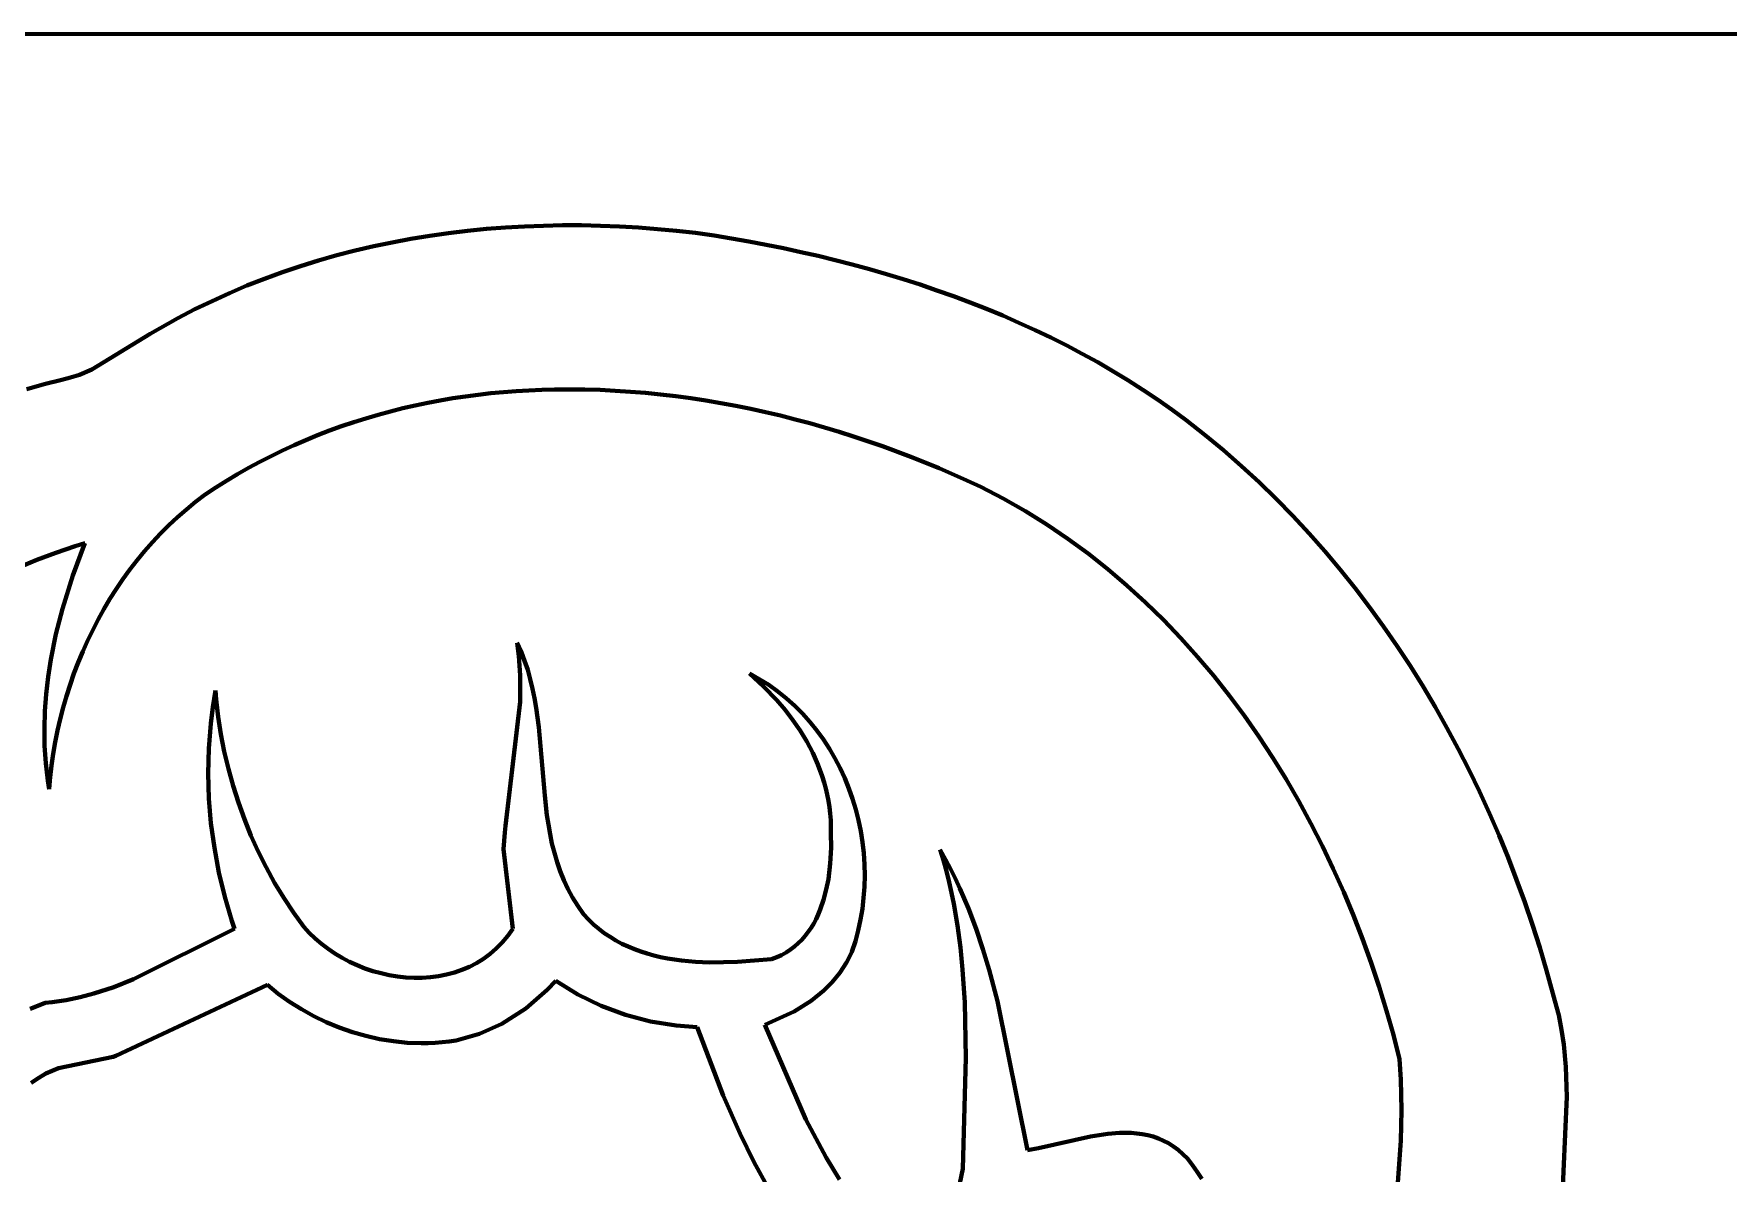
# Model space of a CAD drawing. Header units: millimetres. Extents: x 0 to 17.8, y 0 to 10.
# Drawn here: x 2.406 to 4.789, y 8.397 to 10 of the extents above; entities that cross this region are included whole.
import ezdxf

# ---------------------------------------------------------------- set-up
doc = ezdxf.new("R2010")
doc.units = ezdxf.units.MM
doc.layers.add('color#010101ff', color=7, linetype='CONTINUOUS', lineweight=100)
doc.layers.add('color#ffffffff', color=7, linetype='CONTINUOUS', lineweight=100)

msp = doc.modelspace()

# ---------------------------------------------------------------- linework, layer by layer
at = {"layer": 'color#010101ff'}
for p, q in [((2.9896, 9.7196), (3.0161, 9.7228)), ((3.0161, 9.7228), (3.0428, 9.7255)), ((3.0428, 9.7255), (3.0695, 9.7276)), ((3.0695, 9.7276), (3.0962, 9.7291)), ((3.0962, 9.7291), (3.123, 9.7301)), ((3.123, 9.7301), (3.1498, 9.7306)), ((3.1498, 9.7306), (3.1766, 9.7306)), ((3.1766, 9.7306), (3.2033, 9.73)), ((3.2033, 9.73), (3.2301, 9.729)), ((3.2301, 9.729), (3.2568, 9.7274)), ((3.2568, 9.7274), (3.2835, 9.7254)), ((3.2835, 9.7254), (3.3101, 9.7229)), ((3.3101, 9.7229), (3.3367, 9.7199)), ((2.8583, 9.695), (2.8843, 9.7011)), ((2.8843, 9.7011), (2.9104, 9.7066)), ((2.9104, 9.7066), (2.9367, 9.7115)), ((2.9367, 9.7115), (2.9631, 9.7159)), ((2.9631, 9.7159), (2.9896, 9.7196)), ((3.3367, 9.7199), (3.3631, 9.7164)), ((3.3631, 9.7164), (3.4119, 9.7079)), ((3.4119, 9.7079), (3.4606, 9.6983)), ((3.4606, 9.6983), (3.4848, 9.693)), ((2.7812, 9.6732), (2.8067, 9.6811)), ((2.8067, 9.6811), (2.8324, 9.6884)), ((2.8324, 9.6884), (2.8583, 9.695)), ((3.4848, 9.693), (3.5091, 9.6875)), ((3.5091, 9.6875), (3.5332, 9.6816)), ((3.5332, 9.6816), (3.5573, 9.6753)), ((3.5573, 9.6753), (3.5813, 9.6688)), ((2.706, 9.6457), (2.7308, 9.6555)), ((2.7308, 9.6555), (2.7559, 9.6646)), ((2.7559, 9.6646), (2.7812, 9.6732)), ((3.5813, 9.6688), (3.6052, 9.6619)), ((3.6052, 9.6619), (3.629, 9.6547)), ((3.629, 9.6547), (3.6527, 9.6471)), ((2.6569, 9.6241), (2.6813, 9.6352)), ((2.6813, 9.6352), (2.706, 9.6457)), ((3.6527, 9.6471), (3.6762, 9.6391)), ((3.6762, 9.6391), (3.6996, 9.6308)), ((3.6996, 9.6308), (3.7229, 9.6221)), ((2.6089, 9.6), (2.6328, 9.6124)), ((2.6328, 9.6124), (2.6569, 9.6241)), ((3.7229, 9.6221), (3.746, 9.613)), ((3.746, 9.613), (3.7689, 9.6035)), ((3.7689, 9.6035), (3.7917, 9.5936)), ((2.57, 9.5778), (2.6089, 9.6)), ((3.7917, 9.5936), (3.8143, 9.5833)), ((3.8143, 9.5833), (3.8366, 9.5726)), ((2.488, 9.5277), (2.57, 9.5778)), ((3.8366, 9.5726), (3.8588, 9.5615)), ((3.8588, 9.5615), (3.8807, 9.5499)), ((3.8807, 9.5499), (3.9024, 9.538)), ((3.9024, 9.538), (3.9238, 9.5255)), ((2.3966, 9.4999), (2.421, 9.5069)), ((2.421, 9.5069), (2.4455, 9.5133)), ((2.4455, 9.5133), (2.4581, 9.5164)), ((2.4581, 9.5164), (2.4703, 9.5203)), ((2.4703, 9.5203), (2.488, 9.5277)), ((3.9238, 9.5255), (3.945, 9.5126)), ((3.945, 9.5126), (3.966, 9.4993)), ((2.9778, 9.4842), (2.9602, 9.4808)), ((2.9955, 9.4872), (2.9778, 9.4842)), ((3.0133, 9.4899), (2.9955, 9.4872)), ((3.0311, 9.4923), (3.0133, 9.4899)), ((3.0489, 9.4943), (3.0311, 9.4923)), ((3.0668, 9.496), (3.0489, 9.4943)), ((3.0847, 9.4974), (3.0668, 9.496)), ((3.1026, 9.4984), (3.0847, 9.4974)), ((3.1205, 9.4991), (3.1026, 9.4984)), ((3.1384, 9.4995), (3.1205, 9.4991)), ((3.1598, 9.4997), (3.1384, 9.4995)), ((3.1812, 9.4995), (3.1598, 9.4997)), ((3.2026, 9.4989), (3.1812, 9.4995)), ((3.2239, 9.4979), (3.2026, 9.4989)), ((3.2453, 9.4965), (3.2239, 9.4979)), ((3.2666, 9.4948), (3.2453, 9.4965)), ((3.2878, 9.4926), (3.2666, 9.4948)), ((3.3091, 9.4901), (3.2878, 9.4926)), ((3.3302, 9.4873), (3.3091, 9.4901)), ((3.3514, 9.4841), (3.3302, 9.4873)), ((3.3725, 9.4805), (3.3514, 9.4841)), ((3.966, 9.4993), (3.9866, 9.4854)), ((3.9866, 9.4854), (4.007, 9.4711)), ((2.8904, 9.464), (2.8732, 9.4589)), ((2.9077, 9.4687), (2.8904, 9.464)), ((2.9251, 9.4731), (2.9077, 9.4687)), ((2.9426, 9.4771), (2.9251, 9.4731)), ((2.9602, 9.4808), (2.9426, 9.4771)), ((3.3935, 9.4766), (3.3725, 9.4805)), ((3.4144, 9.4723), (3.3935, 9.4766)), ((3.4353, 9.4678), (3.4144, 9.4723)), ((3.4562, 9.4629), (3.4353, 9.4678)), ((3.4769, 9.4576), (3.4562, 9.4629)), ((4.007, 9.4711), (4.027, 9.4563)), ((2.8054, 9.4353), (2.7888, 9.4285)), ((2.8222, 9.4417), (2.8054, 9.4353)), ((2.8391, 9.4478), (2.8222, 9.4417)), ((2.8561, 9.4535), (2.8391, 9.4478)), ((2.8732, 9.4589), (2.8561, 9.4535)), ((3.4976, 9.4521), (3.4769, 9.4576)), ((3.5182, 9.4462), (3.4976, 9.4521)), ((3.5387, 9.44), (3.5182, 9.4462)), ((3.5591, 9.4336), (3.5387, 9.44)), ((4.027, 9.4563), (4.0536, 9.4355)), ((4.0536, 9.4355), (4.0795, 9.414)), ((2.7561, 9.4139), (2.74, 9.406)), ((2.7724, 9.4213), (2.7561, 9.4139)), ((2.7888, 9.4285), (2.7724, 9.4213)), ((3.5996, 9.4197), (3.5591, 9.4336)), ((3.6397, 9.4047), (3.5996, 9.4197)), ((4.0795, 9.414), (4.1048, 9.3919)), ((2.7082, 9.3893), (2.6927, 9.3805)), ((2.724, 9.3979), (2.7082, 9.3893)), ((2.74, 9.406), (2.724, 9.3979)), ((3.6793, 9.3887), (3.6397, 9.4047)), ((3.7185, 9.3715), (3.6793, 9.3887)), ((4.1048, 9.3919), (4.1294, 9.3691)), ((2.6773, 9.3712), (2.6621, 9.3616)), ((2.6927, 9.3805), (2.6773, 9.3712)), ((3.7379, 9.3626), (3.7185, 9.3715)), ((4.1294, 9.3691), (4.1535, 9.3457)), ((2.6338, 9.3415), (2.6209, 9.3309)), ((2.6471, 9.3517), (2.6338, 9.3415)), ((2.6621, 9.3616), (2.6471, 9.3517)), ((3.7697, 9.346), (3.7379, 9.3626)), ((3.8007, 9.3283), (3.7697, 9.346)), ((4.1535, 9.3457), (4.1769, 9.3216)), ((2.6083, 9.3199), (2.5962, 9.3085)), ((2.6209, 9.3309), (2.6083, 9.3199)), ((3.8308, 9.3095), (3.8007, 9.3283)), ((4.1769, 9.3216), (4.1998, 9.297)), ((2.5844, 9.2968), (2.5731, 9.2846)), ((2.5962, 9.3085), (2.5844, 9.2968)), ((3.8602, 9.2896), (3.8308, 9.3095)), ((4.1998, 9.297), (4.222, 9.2719)), ((2.4372, 9.2699), (2.4104, 9.2598)), ((2.4643, 9.2791), (2.4372, 9.2699)), ((2.461, 9.2377), (2.478, 9.2834)), ((2.478, 9.2834), (2.4643, 9.2791)), ((2.5621, 9.2721), (2.5515, 9.2593)), ((2.5731, 9.2846), (2.5621, 9.2721)), ((3.8888, 9.2686), (3.8602, 9.2896)), ((3.9165, 9.2467), (3.8888, 9.2686)), ((4.222, 9.2719), (4.2435, 9.2462)), ((2.4104, 9.2598), (2.3839, 9.2488)), ((2.5414, 9.2461), (2.5316, 9.2326)), ((2.5515, 9.2593), (2.5414, 9.2461)), ((3.9434, 9.2238), (3.9165, 9.2467)), ((4.2435, 9.2462), (4.2645, 9.22)), ((2.4465, 9.191), (2.461, 9.2377)), ((2.5316, 9.2326), (2.5223, 9.2188)), ((3.9695, 9.2), (3.9434, 9.2238)), ((2.5134, 9.2048), (2.5048, 9.1905)), ((2.5223, 9.2188), (2.5134, 9.2048)), ((3.9948, 9.1753), (3.9695, 9.2)), ((4.2645, 9.22), (4.2848, 9.1933)), ((2.4374, 9.1554), (2.4465, 9.191)), ((2.4967, 9.1759), (2.4891, 9.1611)), ((2.5048, 9.1905), (2.4967, 9.1759)), ((4.0192, 9.1498), (3.9948, 9.1753)), ((4.2848, 9.1933), (4.3045, 9.1661)), ((2.4301, 9.1195), (2.4374, 9.1554)), ((2.4891, 9.1611), (2.4818, 9.1461)), ((4.0428, 9.1235), (4.0192, 9.1498)), ((4.3045, 9.1661), (4.3236, 9.1384)), ((2.475, 9.1308), (2.4687, 9.1154)), ((2.4818, 9.1461), (2.475, 9.1308)), ((3.0883, 9.1248), (3.0858, 9.1433)), ((3.0858, 9.1433), (3.0915, 9.1307)), ((3.0915, 9.1307), (3.0964, 9.118)), ((4.3236, 9.1384), (4.3421, 9.1104)), ((2.4264, 9.0953), (2.4301, 9.1195)), ((2.4687, 9.1154), (2.4627, 9.0998)), ((3.0902, 9.097), (3.0883, 9.1248)), ((3.0964, 9.118), (3.1008, 9.105)), ((3.1008, 9.105), (3.1045, 9.0919)), ((4.0657, 9.0965), (4.0428, 9.1235)), ((4.3421, 9.1104), (4.3599, 9.0819)), ((2.4236, 9.0711), (2.4264, 9.0953)), ((2.4572, 9.084), (2.4521, 9.0681)), ((2.4627, 9.0998), (2.4572, 9.084)), ((3.0901, 9.0601), (3.0902, 9.097)), ((3.1045, 9.0919), (3.1077, 9.0786)), ((3.1077, 9.0786), (3.1104, 9.0653)), ((3.4326, 9.0819), (3.4126, 9.0999)), ((3.4126, 9.0999), (3.4265, 9.0922)), ((3.4265, 9.0922), (3.4399, 9.0838)), ((3.4513, 9.0625), (3.4326, 9.0819)), ((3.4399, 9.0838), (3.4527, 9.0747)), ((4.0876, 9.0687), (4.0657, 9.0965)), ((4.3599, 9.0819), (4.3771, 9.0529)), ((2.4218, 9.0468), (2.4236, 9.0711)), ((2.4521, 9.0681), (2.4475, 9.0521)), ((2.658, 9.0528), (2.6618, 9.076)), ((2.6618, 9.076), (2.6629, 9.0636)), ((2.6629, 9.0636), (2.6657, 9.039)), ((3.0696, 8.8855), (3.0901, 9.0601)), ((3.1104, 9.0653), (3.1127, 9.0518)), ((3.463, 9.0487), (3.4513, 9.0625)), ((3.4527, 9.0747), (3.4649, 9.0649)), ((3.4649, 9.0649), (3.4764, 9.0545)), ((3.4764, 9.0545), (3.4874, 9.0435)), ((4.1088, 9.0402), (4.0876, 9.0687)), ((2.4211, 9.0225), (2.4218, 9.0468)), ((2.4434, 9.0359), (2.4396, 9.0197)), ((2.4475, 9.0521), (2.4434, 9.0359)), ((2.655, 9.0296), (2.658, 9.0528)), ((2.6657, 9.039), (2.6695, 9.0144)), ((3.1127, 9.0518), (3.1163, 9.0245)), ((3.4739, 9.0344), (3.463, 9.0487)), ((3.4841, 9.0196), (3.4739, 9.0344)), ((3.4874, 9.0435), (3.4978, 9.0319)), ((3.4978, 9.0319), (3.5075, 9.0198)), ((4.1291, 9.0111), (4.1088, 9.0402)), ((4.3771, 9.0529), (4.3936, 9.0237)), ((2.4215, 8.9981), (2.4211, 9.0225)), ((2.4396, 9.0197), (2.4364, 9.0033)), ((2.6522, 8.9945), (2.655, 9.0296)), ((2.6695, 9.0144), (2.6742, 8.9901)), ((3.1163, 9.0245), (3.1248, 8.9281)), ((3.4933, 9.0042), (3.4841, 9.0196)), ((3.5075, 9.0198), (3.5166, 9.0072)), ((3.5166, 9.0072), (3.5251, 8.9942)), ((4.1487, 8.9813), (4.1291, 9.0111)), ((4.3936, 9.0237), (4.4095, 8.994)), ((2.4231, 8.9738), (2.4215, 8.9981)), ((2.4336, 8.9869), (2.4312, 8.9704)), ((2.4364, 9.0033), (2.4336, 8.9869)), ((2.6514, 8.9594), (2.6522, 8.9945)), ((2.6742, 8.9901), (2.6799, 8.9659)), ((3.5016, 8.9884), (3.4933, 9.0042)), ((3.5089, 8.9721), (3.5016, 8.9884)), ((3.5251, 8.9942), (3.5329, 8.9808)), ((4.4095, 8.994), (4.4248, 8.964)), ((2.4244, 8.9616), (2.4231, 8.9738)), ((2.426, 8.9495), (2.4244, 8.9616)), ((2.4312, 8.9704), (2.4293, 8.9539)), ((2.6525, 8.9243), (2.6514, 8.9594)), ((2.6799, 8.9659), (2.6865, 8.942)), ((3.515, 8.9553), (3.5089, 8.9721)), ((3.5329, 8.9808), (3.5401, 8.9669)), ((3.5401, 8.9669), (3.5466, 8.9528)), ((4.1673, 8.9511), (4.1487, 8.9813)), ((4.4248, 8.964), (4.4395, 8.9337)), ((2.4279, 8.9373), (2.426, 8.9495)), ((2.4293, 8.9539), (2.4279, 8.9373)), ((2.6865, 8.942), (2.694, 8.9184)), ((3.5177, 8.9468), (3.515, 8.9553)), ((3.52, 8.9382), (3.5177, 8.9468)), ((3.5221, 8.9295), (3.52, 8.9382)), ((3.5466, 8.9528), (3.5525, 8.9383)), ((3.5525, 8.9383), (3.5577, 8.9235)), ((4.1852, 8.9202), (4.1673, 8.9511)), ((2.6554, 8.8893), (2.6525, 8.9243)), ((2.694, 8.9184), (2.7024, 8.8951)), ((3.1248, 8.9281), (3.1279, 8.9008)), ((3.5238, 8.9207), (3.5221, 8.9295)), ((3.5252, 8.9118), (3.5238, 8.9207)), ((3.5262, 8.9029), (3.5252, 8.9118)), ((3.5577, 8.9235), (3.5622, 8.9086)), ((4.2022, 8.8889), (4.1852, 8.9202)), ((4.4395, 8.9337), (4.4535, 8.9031)), ((2.6602, 8.8545), (2.6554, 8.8893)), ((2.7024, 8.8951), (2.7117, 8.8721)), ((3.1279, 8.9008), (3.1299, 8.8873)), ((3.1299, 8.8873), (3.1323, 8.8739)), ((3.5269, 8.8938), (3.5262, 8.9029)), ((3.5273, 8.8847), (3.5269, 8.8938)), ((3.5622, 8.9086), (3.566, 8.8934)), ((3.566, 8.8934), (3.5692, 8.878)), ((4.2184, 8.8572), (4.2022, 8.8889)), ((4.4535, 8.9031), (4.4668, 8.8722)), ((2.7117, 8.8721), (2.7219, 8.8495)), ((3.0669, 8.8528), (3.0686, 8.8763)), ((3.0686, 8.8763), (3.0696, 8.8855)), ((3.1323, 8.8739), (3.135, 8.8607)), ((3.5273, 8.8756), (3.5273, 8.8847)), ((3.5275, 8.8545), (3.5273, 8.8756)), ((3.5692, 8.878), (3.5716, 8.8625)), ((4.4668, 8.8722), (4.4796, 8.8411)), ((2.6667, 8.8199), (2.6602, 8.8545)), ((2.7219, 8.8495), (2.733, 8.8273)), ((3.0799, 8.7409), (3.0669, 8.8528)), ((3.135, 8.8607), (3.1383, 8.8476)), ((3.1383, 8.8476), (3.1421, 8.8346)), ((3.5264, 8.8326), (3.5275, 8.8545)), ((3.5716, 8.8625), (3.5734, 8.847)), ((3.5734, 8.847), (3.5745, 8.8313)), ((3.6855, 8.8368), (3.681, 8.8518)), ((3.681, 8.8518), (3.6884, 8.8384)), ((4.2338, 8.825), (4.2184, 8.8572)), ((4.4796, 8.8411), (4.4916, 8.8097)), ((2.6749, 8.7857), (2.6667, 8.8199)), ((2.733, 8.8273), (2.7449, 8.8056)), ((3.1421, 8.8346), (3.1465, 8.8218)), ((3.1465, 8.8218), (3.1515, 8.8093)), ((3.5237, 8.8105), (3.5264, 8.8326)), ((3.5748, 8.8157), (3.5744, 8.8)), ((3.5745, 8.8313), (3.5748, 8.8157)), ((3.6896, 8.8217), (3.6855, 8.8368)), ((3.6884, 8.8384), (3.6955, 8.8249)), ((3.6934, 8.8065), (3.6896, 8.8217)), ((3.6955, 8.8249), (3.7023, 8.8112)), ((4.2484, 8.7925), (4.2338, 8.825)), ((2.7449, 8.8056), (2.7578, 8.7844)), ((3.1515, 8.8093), (3.1573, 8.7969)), ((3.1573, 8.7969), (3.1638, 8.7848)), ((3.517, 8.7816), (3.5208, 8.7959)), ((3.5208, 8.7959), (3.5237, 8.8105)), ((3.5744, 8.8), (3.5733, 8.7845)), ((3.6968, 8.7913), (3.6934, 8.8065)), ((3.7023, 8.8112), (3.7087, 8.7974)), ((3.7087, 8.7974), (3.7148, 8.7834)), ((4.2621, 8.7596), (4.2484, 8.7925)), ((4.4916, 8.8097), (4.5031, 8.7781)), ((2.6849, 8.752), (2.6749, 8.7857)), ((2.7578, 8.7844), (2.7714, 8.7636)), ((3.1638, 8.7848), (3.1712, 8.7729)), ((3.1712, 8.7729), (3.1794, 8.7612)), ((3.5122, 8.7677), (3.517, 8.7816)), ((3.5715, 8.7689), (3.569, 8.7536)), ((3.5733, 8.7845), (3.5715, 8.7689)), ((3.6999, 8.776), (3.6968, 8.7913)), ((3.7052, 8.7454), (3.6999, 8.776)), ((3.7148, 8.7834), (3.7206, 8.7694)), ((3.7206, 8.7694), (3.7313, 8.7409)), ((4.5031, 8.7781), (4.5139, 8.7463)), ((2.6885, 8.7409), (2.6849, 8.752)), ((2.7714, 8.7636), (2.7859, 8.7435)), ((3.1794, 8.7612), (3.1863, 8.7538)), ((3.1863, 8.7538), (3.1934, 8.747)), ((3.1934, 8.747), (3.2009, 8.7406)), ((3.4993, 8.7421), (3.503, 8.7482)), ((3.503, 8.7482), (3.5064, 8.7545)), ((3.5064, 8.7545), (3.5094, 8.761)), ((3.5094, 8.761), (3.5122, 8.7677)), ((3.569, 8.7536), (3.5656, 8.7383)), ((3.7093, 8.7145), (3.7052, 8.7454)), ((4.275, 8.7264), (4.2621, 8.7596)), ((4.5139, 8.7463), (4.524, 8.7143)), ((2.5463, 8.6697), (2.6885, 8.7409)), ((2.7859, 8.7435), (2.7937, 8.735)), ((2.7937, 8.735), (2.802, 8.727)), ((2.802, 8.727), (2.8108, 8.7194)), ((3.0567, 8.7129), (3.065, 8.7214)), ((3.065, 8.7214), (3.0728, 8.7307)), ((3.0728, 8.7307), (3.0799, 8.7409)), ((3.2009, 8.7406), (3.2086, 8.7347)), ((3.2086, 8.7347), (3.2166, 8.7293)), ((3.2166, 8.7293), (3.2248, 8.7243)), ((3.2248, 8.7243), (3.2333, 8.7198)), ((3.4761, 8.7157), (3.4814, 8.7204)), ((3.4814, 8.7204), (3.4864, 8.7254)), ((3.4864, 8.7254), (3.491, 8.7307)), ((3.491, 8.7307), (3.4953, 8.7363)), ((3.4953, 8.7363), (3.4993, 8.7421)), ((3.5616, 8.7233), (3.5568, 8.7085)), ((3.5656, 8.7383), (3.5616, 8.7233)), ((3.7313, 8.7409), (3.741, 8.7121)), ((4.287, 8.693), (4.275, 8.7264)), ((2.8108, 8.7194), (2.82, 8.7124)), ((2.82, 8.7124), (2.8297, 8.7058)), ((2.8297, 8.7058), (2.8398, 8.6998)), ((2.8398, 8.6998), (2.8503, 8.6943)), ((3.0289, 8.6924), (3.0386, 8.6984)), ((3.0386, 8.6984), (3.0479, 8.7053)), ((3.0479, 8.7053), (3.0567, 8.7129)), ((3.2333, 8.7198), (3.2419, 8.7157)), ((3.2419, 8.7157), (3.2508, 8.712)), ((3.2508, 8.712), (3.2598, 8.7088)), ((3.2598, 8.7088), (3.269, 8.7058)), ((3.269, 8.7058), (3.2784, 8.7033)), ((3.2784, 8.7033), (3.2878, 8.701)), ((3.2878, 8.701), (3.2974, 8.6991)), ((3.2974, 8.6991), (3.3169, 8.6962)), ((3.396, 8.6942), (3.4439, 8.6979)), ((3.4439, 8.6979), (3.4511, 8.7007)), ((3.4511, 8.7007), (3.4579, 8.7038)), ((3.4579, 8.7038), (3.4644, 8.7074)), ((3.4644, 8.7074), (3.4704, 8.7114)), ((3.4704, 8.7114), (3.4761, 8.7157)), ((3.5544, 8.7032), (3.549, 8.6931)), ((3.5568, 8.7085), (3.5544, 8.7032)), ((3.7124, 8.6836), (3.7093, 8.7145)), ((3.741, 8.7121), (3.7497, 8.6829)), ((4.524, 8.7143), (4.5335, 8.6821)), ((2.8503, 8.6943), (2.861, 8.6894)), ((2.861, 8.6894), (2.872, 8.6851)), ((2.872, 8.6851), (2.8832, 8.6813)), ((2.8832, 8.6813), (2.8946, 8.6781)), ((2.8946, 8.6781), (2.9061, 8.6756)), ((2.9061, 8.6756), (2.9177, 8.6737)), ((2.9177, 8.6737), (2.9293, 8.6724)), ((2.9641, 8.6726), (2.9755, 8.674)), ((2.9755, 8.674), (2.9867, 8.6762)), ((2.9867, 8.6762), (2.9977, 8.6791)), ((2.9977, 8.6791), (3.0084, 8.6828)), ((3.0084, 8.6828), (3.0188, 8.6872)), ((3.0188, 8.6872), (3.0289, 8.6924)), ((3.3169, 8.6962), (3.3366, 8.6944)), ((3.3366, 8.6944), (3.3564, 8.6935)), ((3.3564, 8.6935), (3.396, 8.6942)), ((3.5397, 8.6788), (3.5291, 8.6658)), ((3.549, 8.6931), (3.5397, 8.6788)), ((3.7154, 8.637), (3.7124, 8.6836)), ((3.7497, 8.6829), (3.7614, 8.6387)), ((4.2982, 8.6593), (4.287, 8.693)), ((4.5335, 8.6821), (4.5424, 8.6498)), ((2.4714, 8.6444), (2.4905, 8.6495)), ((2.4905, 8.6495), (2.5187, 8.6588)), ((2.5187, 8.6588), (2.5463, 8.6697)), ((2.7347, 8.6617), (2.5217, 8.562)), ((2.75, 8.6494), (2.7347, 8.6617)), ((2.766, 8.638), (2.75, 8.6494)), ((2.9293, 8.6724), (2.941, 8.6718)), ((2.941, 8.6718), (2.9526, 8.6718)), ((2.9526, 8.6718), (2.9641, 8.6726)), ((3.1284, 8.6549), (3.0982, 8.6286)), ((3.1402, 8.6675), (3.1284, 8.6549)), ((3.1713, 8.6482), (3.1402, 8.6675)), ((3.5171, 8.6538), (3.4996, 8.6395)), ((3.5291, 8.6658), (3.5171, 8.6538)), ((4.3086, 8.6255), (4.2982, 8.6593)), ((4.5424, 8.6498), (4.5455, 8.6396)), ((2.4013, 8.6279), (2.4117, 8.6323)), ((2.4117, 8.6323), (2.4222, 8.6364)), ((2.4222, 8.6364), (2.4322, 8.6374)), ((2.4322, 8.6374), (2.452, 8.6404)), ((2.452, 8.6404), (2.4714, 8.6444)), ((2.7827, 8.6275), (2.766, 8.638)), ((2.7999, 8.6179), (2.7827, 8.6275)), ((3.0982, 8.6286), (3.0645, 8.6071)), ((3.2042, 8.6322), (3.1713, 8.6482)), ((3.2384, 8.6196), (3.2042, 8.6322)), ((3.4996, 8.6395), (3.4756, 8.6244)), ((3.7168, 8.559), (3.7154, 8.637)), ((3.7614, 8.6387), (3.8037, 8.4292)), ((4.3182, 8.5915), (4.3086, 8.6255)), ((4.5455, 8.6396), (4.5508, 8.6192)), ((2.8176, 8.6093), (2.7999, 8.6179)), ((2.8358, 8.6018), (2.8176, 8.6093)), ((2.8544, 8.5953), (2.8358, 8.6018)), ((3.0645, 8.6071), (3.0332, 8.593)), ((3.2737, 8.6103), (3.2384, 8.6196)), ((3.3098, 8.6045), (3.2737, 8.6103)), ((3.3391, 8.6022), (3.3098, 8.6045)), ((3.3756, 8.5063), (3.3391, 8.6022)), ((3.4756, 8.6244), (3.4342, 8.6058)), ((3.4342, 8.6058), (3.4921, 8.4725)), ((4.5508, 8.6192), (4.5549, 8.5986)), ((2.8733, 8.5899), (2.8544, 8.5953)), ((2.8925, 8.5856), (2.8733, 8.5899)), ((2.9119, 8.5825), (2.8925, 8.5856)), ((2.9314, 8.5805), (2.9119, 8.5825)), ((2.9511, 8.5798), (2.9314, 8.5805)), ((2.9609, 8.5799), (2.9511, 8.5798)), ((2.9707, 8.5803), (2.9609, 8.5799)), ((2.9806, 8.581), (2.9707, 8.5803)), ((2.9904, 8.5821), (2.9806, 8.581)), ((3.0001, 8.5834), (2.9904, 8.5821)), ((3.0332, 8.593), (3.0001, 8.5834)), ((4.3269, 8.5575), (4.3182, 8.5915)), ((4.5549, 8.5986), (4.5579, 8.5778)), ((4.5579, 8.5778), (4.5608, 8.5465)), ((2.518, 8.5607), (2.4412, 8.5448)), ((2.5217, 8.562), (2.518, 8.5607)), ((3.7126, 8.403), (3.7168, 8.559)), ((4.3286, 8.5286), (4.3269, 8.5575)), ((2.4133, 8.5308), (2.4027, 8.5239)), ((2.4233, 8.5373), (2.4133, 8.5308)), ((2.4412, 8.5448), (2.4233, 8.5373)), ((4.5608, 8.5465), (4.5621, 8.5045)), ((3.3994, 8.4524), (3.3756, 8.5063)), ((4.3295, 8.4854), (4.3286, 8.5286)), ((4.3286, 8.4423), (4.3295, 8.4854)), ((4.5621, 8.5045), (4.5551, 8.3466)), ((3.4921, 8.4725), (3.5204, 8.4189)), ((3.4188, 8.4129), (3.3994, 8.4524)), ((3.819, 8.4322), (3.8921, 8.4487)), ((3.8921, 8.4487), (3.9169, 8.4524)), ((3.9169, 8.4524), (3.9333, 8.4536)), ((3.9333, 8.4536), (3.9414, 8.4538)), ((3.9414, 8.4538), (3.9494, 8.4536)), ((3.9494, 8.4536), (3.9573, 8.4529)), ((3.9573, 8.4529), (3.9651, 8.4519)), ((3.9651, 8.4519), (3.9728, 8.4504)), ((3.9728, 8.4504), (3.9803, 8.4483)), ((3.9803, 8.4483), (3.9878, 8.4458)), ((3.9878, 8.4458), (3.995, 8.4426)), ((3.995, 8.4426), (4.0021, 8.4389)), ((4.0021, 8.4389), (4.009, 8.4346)), ((4.009, 8.4346), (4.0157, 8.4295)), ((4.3238, 8.3705), (4.3286, 8.4423)), ((3.4399, 8.3742), (3.4188, 8.4129)), ((3.5204, 8.4189), (3.5391, 8.3878)), ((3.8037, 8.4292), (3.819, 8.4322)), ((4.0157, 8.4295), (4.0222, 8.4238)), ((4.0222, 8.4238), (4.0285, 8.4173)), ((4.0285, 8.4173), (4.0357, 8.4081)), ((3.6914, 8.2996), (3.7126, 8.403)), ((4.0357, 8.4081), (4.0425, 8.3987)), ((4.0425, 8.3987), (4.0488, 8.389))]:
    msp.add_line(p, q, dxfattribs=at)
at = {"layer": 'color#ffffffff'}
for p, q in [((0, 10), (17.7778, 10)), ((3.0161, 9.7228), (2.9896, 9.7196)), ((3.0428, 9.7255), (3.0161, 9.7228)), ((3.0695, 9.7276), (3.0428, 9.7255)), ((3.0962, 9.7291), (3.0695, 9.7276)), ((3.123, 9.7301), (3.0962, 9.7291)), ((3.1498, 9.7306), (3.123, 9.7301)), ((3.1766, 9.7306), (3.1498, 9.7306)), ((3.2033, 9.73), (3.1766, 9.7306)), ((3.2301, 9.729), (3.2033, 9.73)), ((3.2568, 9.7274), (3.2301, 9.729)), ((3.2835, 9.7254), (3.2568, 9.7274)), ((3.3101, 9.7229), (3.2835, 9.7254)), ((3.3367, 9.7199), (3.3101, 9.7229)), ((2.8843, 9.7011), (2.8583, 9.695)), ((2.9104, 9.7066), (2.8843, 9.7011)), ((2.9367, 9.7115), (2.9104, 9.7066)), ((2.9631, 9.7159), (2.9367, 9.7115)), ((2.9896, 9.7196), (2.9631, 9.7159)), ((3.3631, 9.7164), (3.3367, 9.7199)), ((3.4119, 9.7079), (3.3631, 9.7164)), ((3.4606, 9.6983), (3.4119, 9.7079)), ((3.4848, 9.693), (3.4606, 9.6983)), ((2.8067, 9.6811), (2.7812, 9.6732)), ((2.8324, 9.6884), (2.8067, 9.6811)), ((2.8583, 9.695), (2.8324, 9.6884)), ((3.5091, 9.6875), (3.4848, 9.693)), ((3.5332, 9.6816), (3.5091, 9.6875)), ((3.5573, 9.6753), (3.5332, 9.6816)), ((3.5813, 9.6688), (3.5573, 9.6753)), ((2.7308, 9.6555), (2.706, 9.6457)), ((2.7559, 9.6646), (2.7308, 9.6555)), ((2.7812, 9.6732), (2.7559, 9.6646)), ((3.6052, 9.6619), (3.5813, 9.6688)), ((3.629, 9.6547), (3.6052, 9.6619)), ((3.6527, 9.6471), (3.629, 9.6547)), ((2.6813, 9.6352), (2.6569, 9.6241)), ((2.706, 9.6457), (2.6813, 9.6352)), ((3.6762, 9.6391), (3.6527, 9.6471)), ((3.6996, 9.6308), (3.6762, 9.6391)), ((3.7229, 9.6221), (3.6996, 9.6308)), ((2.6328, 9.6124), (2.6089, 9.6)), ((2.6569, 9.6241), (2.6328, 9.6124)), ((3.746, 9.613), (3.7229, 9.6221)), ((3.7689, 9.6035), (3.746, 9.613)), ((3.7917, 9.5936), (3.7689, 9.6035)), ((2.6089, 9.6), (2.57, 9.5778)), ((3.8143, 9.5833), (3.7917, 9.5936)), ((3.8366, 9.5726), (3.8143, 9.5833)), ((2.57, 9.5778), (2.488, 9.5277)), ((3.8588, 9.5615), (3.8366, 9.5726)), ((3.8807, 9.5499), (3.8588, 9.5615)), ((3.9024, 9.538), (3.8807, 9.5499)), ((3.9238, 9.5255), (3.9024, 9.538)), ((2.421, 9.5069), (2.3966, 9.4999)), ((2.4455, 9.5133), (2.421, 9.5069)), ((2.4581, 9.5164), (2.4455, 9.5133)), ((2.4703, 9.5203), (2.4581, 9.5164)), ((2.488, 9.5277), (2.4703, 9.5203)), ((3.945, 9.5126), (3.9238, 9.5255)), ((3.966, 9.4993), (3.945, 9.5126)), ((2.9602, 9.4808), (2.9778, 9.4842)), ((2.9778, 9.4842), (2.9955, 9.4872)), ((2.9955, 9.4872), (3.0133, 9.4899)), ((3.0133, 9.4899), (3.0311, 9.4923)), ((3.0311, 9.4923), (3.0489, 9.4943)), ((3.0489, 9.4943), (3.0668, 9.496)), ((3.0668, 9.496), (3.0847, 9.4974)), ((3.0847, 9.4974), (3.1026, 9.4984)), ((3.1026, 9.4984), (3.1205, 9.4991)), ((3.1205, 9.4991), (3.1384, 9.4995)), ((3.1384, 9.4995), (3.1598, 9.4997)), ((3.1598, 9.4997), (3.1812, 9.4995)), ((3.1812, 9.4995), (3.2026, 9.4989)), ((3.2026, 9.4989), (3.2239, 9.4979)), ((3.2239, 9.4979), (3.2453, 9.4965)), ((3.2453, 9.4965), (3.2666, 9.4948)), ((3.2666, 9.4948), (3.2878, 9.4926)), ((3.2878, 9.4926), (3.3091, 9.4901)), ((3.3091, 9.4901), (3.3302, 9.4873)), ((3.3302, 9.4873), (3.3514, 9.4841)), ((3.3514, 9.4841), (3.3725, 9.4805)), ((3.9866, 9.4854), (3.966, 9.4993)), ((4.007, 9.4711), (3.9866, 9.4854)), ((2.8732, 9.4589), (2.8904, 9.464)), ((2.8904, 9.464), (2.9077, 9.4687)), ((2.9077, 9.4687), (2.9251, 9.4731)), ((2.9251, 9.4731), (2.9426, 9.4771)), ((2.9426, 9.4771), (2.9602, 9.4808)), ((3.3725, 9.4805), (3.3935, 9.4766)), ((3.3935, 9.4766), (3.4144, 9.4723)), ((3.4144, 9.4723), (3.4353, 9.4678)), ((3.4353, 9.4678), (3.4562, 9.4629)), ((3.4562, 9.4629), (3.4769, 9.4576)), ((4.027, 9.4563), (4.007, 9.4711)), ((2.7888, 9.4285), (2.8054, 9.4353)), ((2.8054, 9.4353), (2.8222, 9.4417)), ((2.8222, 9.4417), (2.8391, 9.4478)), ((2.8391, 9.4478), (2.8561, 9.4535)), ((2.8561, 9.4535), (2.8732, 9.4589)), ((3.4769, 9.4576), (3.4976, 9.4521)), ((3.4976, 9.4521), (3.5182, 9.4462)), ((3.5182, 9.4462), (3.5387, 9.44)), ((3.5387, 9.44), (3.5591, 9.4336)), ((4.0536, 9.4355), (4.027, 9.4563)), ((4.0795, 9.414), (4.0536, 9.4355)), ((2.74, 9.406), (2.7561, 9.4139)), ((2.7561, 9.4139), (2.7724, 9.4213)), ((2.7724, 9.4213), (2.7888, 9.4285)), ((3.5591, 9.4336), (3.5996, 9.4197)), ((3.5996, 9.4197), (3.6397, 9.4047)), ((4.1048, 9.3919), (4.0795, 9.414)), ((2.6927, 9.3805), (2.7082, 9.3893)), ((2.7082, 9.3893), (2.724, 9.3979)), ((2.724, 9.3979), (2.74, 9.406)), ((3.6397, 9.4047), (3.6793, 9.3887)), ((3.6793, 9.3887), (3.7185, 9.3715)), ((4.1294, 9.3691), (4.1048, 9.3919)), ((2.6621, 9.3616), (2.6773, 9.3712)), ((2.6773, 9.3712), (2.6927, 9.3805)), ((3.7185, 9.3715), (3.7379, 9.3626)), ((4.1535, 9.3457), (4.1294, 9.3691)), ((2.6209, 9.3309), (2.6338, 9.3415)), ((2.6338, 9.3415), (2.6471, 9.3517)), ((2.6471, 9.3517), (2.6621, 9.3616)), ((3.7379, 9.3626), (3.7697, 9.346)), ((3.7697, 9.346), (3.8007, 9.3283)), ((4.1769, 9.3216), (4.1535, 9.3457)), ((2.5962, 9.3085), (2.6083, 9.3199)), ((2.6083, 9.3199), (2.6209, 9.3309)), ((3.8007, 9.3283), (3.8308, 9.3095)), ((4.1998, 9.297), (4.1769, 9.3216)), ((2.5731, 9.2846), (2.5844, 9.2968)), ((2.5844, 9.2968), (2.5962, 9.3085)), ((3.8308, 9.3095), (3.8602, 9.2896)), ((4.222, 9.2719), (4.1998, 9.297)), ((2.4104, 9.2598), (2.4372, 9.2699)), ((2.4372, 9.2699), (2.4643, 9.2791)), ((2.478, 9.2834), (2.461, 9.2377)), ((2.4643, 9.2791), (2.478, 9.2834)), ((2.5515, 9.2593), (2.5621, 9.2721)), ((2.5621, 9.2721), (2.5731, 9.2846)), ((3.8602, 9.2896), (3.8888, 9.2686)), ((3.8888, 9.2686), (3.9165, 9.2467)), ((4.2435, 9.2462), (4.222, 9.2719)), ((2.3839, 9.2488), (2.4104, 9.2598)), ((2.5316, 9.2326), (2.5414, 9.2461)), ((2.5414, 9.2461), (2.5515, 9.2593)), ((3.9165, 9.2467), (3.9434, 9.2238)), ((4.2645, 9.22), (4.2435, 9.2462)), ((2.461, 9.2377), (2.4465, 9.191)), ((2.5223, 9.2188), (2.5316, 9.2326)), ((3.9434, 9.2238), (3.9695, 9.2)), ((2.5048, 9.1905), (2.5134, 9.2048)), ((2.5134, 9.2048), (2.5223, 9.2188)), ((3.9695, 9.2), (3.9948, 9.1753)), ((4.2848, 9.1933), (4.2645, 9.22)), ((2.4465, 9.191), (2.4374, 9.1554)), ((2.4891, 9.1611), (2.4967, 9.1759)), ((2.4967, 9.1759), (2.5048, 9.1905)), ((3.9948, 9.1753), (4.0192, 9.1498)), ((4.3045, 9.1661), (4.2848, 9.1933)), ((2.4374, 9.1554), (2.4301, 9.1195)), ((2.4818, 9.1461), (2.4891, 9.1611)), ((4.0192, 9.1498), (4.0428, 9.1235)), ((4.3236, 9.1384), (4.3045, 9.1661)), ((2.4687, 9.1154), (2.475, 9.1308)), ((2.475, 9.1308), (2.4818, 9.1461)), ((3.0915, 9.1307), (3.0858, 9.1433)), ((3.0858, 9.1433), (3.0883, 9.1248)), ((3.0964, 9.118), (3.0915, 9.1307)), ((4.3421, 9.1104), (4.3236, 9.1384)), ((2.4301, 9.1195), (2.4264, 9.0953)), ((2.4627, 9.0998), (2.4687, 9.1154)), ((3.0883, 9.1248), (3.0902, 9.097)), ((3.1008, 9.105), (3.0964, 9.118)), ((3.1045, 9.0919), (3.1008, 9.105)), ((4.0428, 9.1235), (4.0657, 9.0965)), ((4.3599, 9.0819), (4.3421, 9.1104)), ((2.4264, 9.0953), (2.4236, 9.0711)), ((2.4521, 9.0681), (2.4572, 9.084)), ((2.4572, 9.084), (2.4627, 9.0998)), ((3.0902, 9.097), (3.0901, 9.0601)), ((3.1077, 9.0786), (3.1045, 9.0919)), ((3.1104, 9.0653), (3.1077, 9.0786)), ((3.4265, 9.0922), (3.4126, 9.0999)), ((3.4126, 9.0999), (3.4326, 9.0819)), ((3.4399, 9.0838), (3.4265, 9.0922)), ((3.4326, 9.0819), (3.4513, 9.0625)), ((3.4527, 9.0747), (3.4399, 9.0838)), ((4.0657, 9.0965), (4.0876, 9.0687)), ((4.3771, 9.0529), (4.3599, 9.0819)), ((2.4236, 9.0711), (2.4218, 9.0468)), ((2.4475, 9.0521), (2.4521, 9.0681)), ((2.6618, 9.076), (2.658, 9.0528)), ((2.6629, 9.0636), (2.6618, 9.076)), ((2.6657, 9.039), (2.6629, 9.0636)), ((3.0901, 9.0601), (3.0696, 8.8855)), ((3.1127, 9.0518), (3.1104, 9.0653)), ((3.4513, 9.0625), (3.463, 9.0487)), ((3.4649, 9.0649), (3.4527, 9.0747)), ((3.4764, 9.0545), (3.4649, 9.0649)), ((3.4874, 9.0435), (3.4764, 9.0545)), ((4.0876, 9.0687), (4.1088, 9.0402)), ((2.4218, 9.0468), (2.4211, 9.0225)), ((2.4396, 9.0197), (2.4434, 9.0359)), ((2.4434, 9.0359), (2.4475, 9.0521)), ((2.658, 9.0528), (2.655, 9.0296)), ((2.6695, 9.0144), (2.6657, 9.039)), ((3.1163, 9.0245), (3.1127, 9.0518)), ((3.463, 9.0487), (3.4739, 9.0344)), ((3.4739, 9.0344), (3.4841, 9.0196)), ((3.4978, 9.0319), (3.4874, 9.0435)), ((3.5075, 9.0198), (3.4978, 9.0319)), ((4.1088, 9.0402), (4.1291, 9.0111)), ((4.3936, 9.0237), (4.3771, 9.0529)), ((2.4211, 9.0225), (2.4215, 8.9981)), ((2.4364, 9.0033), (2.4396, 9.0197)), ((2.655, 9.0296), (2.6522, 8.9945)), ((2.6742, 8.9901), (2.6695, 9.0144)), ((3.1248, 8.9281), (3.1163, 9.0245)), ((3.4841, 9.0196), (3.4933, 9.0042)), ((3.5166, 9.0072), (3.5075, 9.0198)), ((3.5251, 8.9942), (3.5166, 9.0072)), ((4.1291, 9.0111), (4.1487, 8.9813)), ((4.4095, 8.994), (4.3936, 9.0237)), ((2.4215, 8.9981), (2.4231, 8.9738)), ((2.4312, 8.9704), (2.4336, 8.9869)), ((2.4336, 8.9869), (2.4364, 9.0033)), ((2.6522, 8.9945), (2.6514, 8.9594)), ((2.6799, 8.9659), (2.6742, 8.9901)), ((3.4933, 9.0042), (3.5016, 8.9884)), ((3.5016, 8.9884), (3.5089, 8.9721)), ((3.5329, 8.9808), (3.5251, 8.9942)), ((4.4248, 8.964), (4.4095, 8.994)), ((2.4231, 8.9738), (2.4244, 8.9616)), ((2.4244, 8.9616), (2.426, 8.9495)), ((2.4293, 8.9539), (2.4312, 8.9704)), ((2.6514, 8.9594), (2.6525, 8.9243)), ((2.6865, 8.942), (2.6799, 8.9659)), ((3.5089, 8.9721), (3.515, 8.9553)), ((3.5401, 8.9669), (3.5329, 8.9808)), ((3.5466, 8.9528), (3.5401, 8.9669)), ((4.1487, 8.9813), (4.1673, 8.9511)), ((4.4395, 8.9337), (4.4248, 8.964)), ((2.426, 8.9495), (2.4279, 8.9373)), ((2.4279, 8.9373), (2.4293, 8.9539)), ((2.694, 8.9184), (2.6865, 8.942)), ((3.515, 8.9553), (3.5177, 8.9468)), ((3.5177, 8.9468), (3.52, 8.9382)), ((3.52, 8.9382), (3.5221, 8.9295)), ((3.5525, 8.9383), (3.5466, 8.9528)), ((3.5577, 8.9235), (3.5525, 8.9383)), ((4.1673, 8.9511), (4.1852, 8.9202)), ((2.6525, 8.9243), (2.6554, 8.8893)), ((2.7024, 8.8951), (2.694, 8.9184)), ((3.1279, 8.9008), (3.1248, 8.9281)), ((3.5221, 8.9295), (3.5238, 8.9207)), ((3.5238, 8.9207), (3.5252, 8.9118)), ((3.5252, 8.9118), (3.5262, 8.9029)), ((3.5622, 8.9086), (3.5577, 8.9235)), ((4.1852, 8.9202), (4.2022, 8.8889)), ((4.4535, 8.9031), (4.4395, 8.9337)), ((2.6554, 8.8893), (2.6602, 8.8545)), ((2.7117, 8.8721), (2.7024, 8.8951)), ((3.1299, 8.8873), (3.1279, 8.9008)), ((3.1323, 8.8739), (3.1299, 8.8873)), ((3.5262, 8.9029), (3.5269, 8.8938)), ((3.5269, 8.8938), (3.5273, 8.8847)), ((3.566, 8.8934), (3.5622, 8.9086)), ((3.5692, 8.878), (3.566, 8.8934)), ((4.2022, 8.8889), (4.2184, 8.8572)), ((4.4668, 8.8722), (4.4535, 8.9031)), ((2.7219, 8.8495), (2.7117, 8.8721)), ((3.0686, 8.8763), (3.0669, 8.8528)), ((3.0696, 8.8855), (3.0686, 8.8763)), ((3.135, 8.8607), (3.1323, 8.8739)), ((3.5273, 8.8847), (3.5273, 8.8756)), ((3.5273, 8.8756), (3.5275, 8.8545)), ((3.5716, 8.8625), (3.5692, 8.878)), ((4.4796, 8.8411), (4.4668, 8.8722)), ((2.6602, 8.8545), (2.6667, 8.8199)), ((2.733, 8.8273), (2.7219, 8.8495)), ((3.0669, 8.8528), (3.0799, 8.7409)), ((3.1383, 8.8476), (3.135, 8.8607)), ((3.1421, 8.8346), (3.1383, 8.8476)), ((3.5275, 8.8545), (3.5264, 8.8326)), ((3.5734, 8.847), (3.5716, 8.8625)), ((3.5745, 8.8313), (3.5734, 8.847)), ((3.6884, 8.8384), (3.681, 8.8518)), ((3.681, 8.8518), (3.6855, 8.8368)), ((4.2184, 8.8572), (4.2338, 8.825)), ((4.4916, 8.8097), (4.4796, 8.8411)), ((2.6667, 8.8199), (2.6749, 8.7857)), ((2.7449, 8.8056), (2.733, 8.8273)), ((3.1465, 8.8218), (3.1421, 8.8346)), ((3.1515, 8.8093), (3.1465, 8.8218)), ((3.5264, 8.8326), (3.5237, 8.8105)), ((3.5744, 8.8), (3.5748, 8.8157)), ((3.5748, 8.8157), (3.5745, 8.8313)), ((3.6855, 8.8368), (3.6896, 8.8217)), ((3.6955, 8.8249), (3.6884, 8.8384)), ((3.6896, 8.8217), (3.6934, 8.8065)), ((3.7023, 8.8112), (3.6955, 8.8249)), ((4.2338, 8.825), (4.2484, 8.7925)), ((2.7578, 8.7844), (2.7449, 8.8056)), ((3.1573, 8.7969), (3.1515, 8.8093)), ((3.1638, 8.7848), (3.1573, 8.7969)), ((3.5208, 8.7959), (3.517, 8.7816)), ((3.5237, 8.8105), (3.5208, 8.7959)), ((3.5733, 8.7845), (3.5744, 8.8)), ((3.6934, 8.8065), (3.6968, 8.7913)), ((3.7087, 8.7974), (3.7023, 8.8112)), ((3.7148, 8.7834), (3.7087, 8.7974)), ((4.2484, 8.7925), (4.2621, 8.7596)), ((4.5031, 8.7781), (4.4916, 8.8097)), ((2.6749, 8.7857), (2.6849, 8.752)), ((2.7714, 8.7636), (2.7578, 8.7844)), ((3.1712, 8.7729), (3.1638, 8.7848)), ((3.1794, 8.7612), (3.1712, 8.7729)), ((3.517, 8.7816), (3.5122, 8.7677)), ((3.569, 8.7536), (3.5715, 8.7689)), ((3.5715, 8.7689), (3.5733, 8.7845)), ((3.6968, 8.7913), (3.6999, 8.776)), ((3.6999, 8.776), (3.7052, 8.7454)), ((3.7206, 8.7694), (3.7148, 8.7834)), ((3.7313, 8.7409), (3.7206, 8.7694)), ((4.5139, 8.7463), (4.5031, 8.7781)), ((2.6849, 8.752), (2.6885, 8.7409)), ((2.7859, 8.7435), (2.7714, 8.7636)), ((3.1863, 8.7538), (3.1794, 8.7612)), ((3.1934, 8.747), (3.1863, 8.7538)), ((3.2009, 8.7406), (3.1934, 8.747)), ((3.503, 8.7482), (3.4993, 8.7421)), ((3.5064, 8.7545), (3.503, 8.7482)), ((3.5094, 8.761), (3.5064, 8.7545)), ((3.5122, 8.7677), (3.5094, 8.761)), ((3.5656, 8.7383), (3.569, 8.7536)), ((3.7052, 8.7454), (3.7093, 8.7145)), ((4.2621, 8.7596), (4.275, 8.7264)), ((4.524, 8.7143), (4.5139, 8.7463)), ((2.6885, 8.7409), (2.5463, 8.6697)), ((2.7937, 8.735), (2.7859, 8.7435)), ((2.802, 8.727), (2.7937, 8.735)), ((2.8108, 8.7194), (2.802, 8.727)), ((3.065, 8.7214), (3.0567, 8.7129)), ((3.0728, 8.7307), (3.065, 8.7214)), ((3.0799, 8.7409), (3.0728, 8.7307)), ((3.2086, 8.7347), (3.2009, 8.7406)), ((3.2166, 8.7293), (3.2086, 8.7347)), ((3.2248, 8.7243), (3.2166, 8.7293)), ((3.2333, 8.7198), (3.2248, 8.7243)), ((3.4814, 8.7204), (3.4761, 8.7157)), ((3.4864, 8.7254), (3.4814, 8.7204)), ((3.491, 8.7307), (3.4864, 8.7254)), ((3.4953, 8.7363), (3.491, 8.7307)), ((3.4993, 8.7421), (3.4953, 8.7363)), ((3.5568, 8.7085), (3.5616, 8.7233)), ((3.5616, 8.7233), (3.5656, 8.7383)), ((3.741, 8.7121), (3.7313, 8.7409)), ((4.275, 8.7264), (4.287, 8.693)), ((2.82, 8.7124), (2.8108, 8.7194)), ((2.8297, 8.7058), (2.82, 8.7124)), ((2.8398, 8.6998), (2.8297, 8.7058)), ((2.8503, 8.6943), (2.8398, 8.6998)), ((3.0386, 8.6984), (3.0289, 8.6924)), ((3.0479, 8.7053), (3.0386, 8.6984)), ((3.0567, 8.7129), (3.0479, 8.7053)), ((3.2419, 8.7157), (3.2333, 8.7198)), ((3.2508, 8.712), (3.2419, 8.7157)), ((3.2598, 8.7088), (3.2508, 8.712)), ((3.269, 8.7058), (3.2598, 8.7088)), ((3.2784, 8.7033), (3.269, 8.7058)), ((3.2878, 8.701), (3.2784, 8.7033)), ((3.2974, 8.6991), (3.2878, 8.701)), ((3.3169, 8.6962), (3.2974, 8.6991)), ((3.4439, 8.6979), (3.396, 8.6942)), ((3.4511, 8.7007), (3.4439, 8.6979)), ((3.4579, 8.7038), (3.4511, 8.7007)), ((3.4644, 8.7074), (3.4579, 8.7038)), ((3.4704, 8.7114), (3.4644, 8.7074)), ((3.4761, 8.7157), (3.4704, 8.7114)), ((3.549, 8.6931), (3.5544, 8.7032)), ((3.5544, 8.7032), (3.5568, 8.7085)), ((3.7093, 8.7145), (3.7124, 8.6836)), ((3.7497, 8.6829), (3.741, 8.7121)), ((4.5335, 8.6821), (4.524, 8.7143)), ((2.861, 8.6894), (2.8503, 8.6943)), ((2.872, 8.6851), (2.861, 8.6894)), ((2.8832, 8.6813), (2.872, 8.6851)), ((2.8946, 8.6781), (2.8832, 8.6813)), ((2.9061, 8.6756), (2.8946, 8.6781)), ((2.9177, 8.6737), (2.9061, 8.6756)), ((2.9293, 8.6724), (2.9177, 8.6737)), ((2.9755, 8.674), (2.9641, 8.6726)), ((2.9867, 8.6762), (2.9755, 8.674)), ((2.9977, 8.6791), (2.9867, 8.6762)), ((3.0084, 8.6828), (2.9977, 8.6791)), ((3.0188, 8.6872), (3.0084, 8.6828)), ((3.0289, 8.6924), (3.0188, 8.6872)), ((3.3366, 8.6944), (3.3169, 8.6962)), ((3.3564, 8.6935), (3.3366, 8.6944)), ((3.396, 8.6942), (3.3564, 8.6935)), ((3.5291, 8.6658), (3.5397, 8.6788)), ((3.5397, 8.6788), (3.549, 8.6931)), ((3.7124, 8.6836), (3.7154, 8.637)), ((3.7614, 8.6387), (3.7497, 8.6829)), ((4.287, 8.693), (4.2982, 8.6593)), ((4.5424, 8.6498), (4.5335, 8.6821)), ((2.4905, 8.6495), (2.4714, 8.6444)), ((2.5187, 8.6588), (2.4905, 8.6495)), ((2.5463, 8.6697), (2.5187, 8.6588)), ((2.5217, 8.562), (2.7347, 8.6617)), ((2.7347, 8.6617), (2.75, 8.6494)), ((2.75, 8.6494), (2.766, 8.638)), ((2.941, 8.6718), (2.9293, 8.6724)), ((2.9526, 8.6718), (2.941, 8.6718)), ((2.9641, 8.6726), (2.9526, 8.6718)), ((3.0982, 8.6286), (3.1284, 8.6549)), ((3.1284, 8.6549), (3.1402, 8.6675)), ((3.1402, 8.6675), (3.1713, 8.6482)), ((3.4996, 8.6395), (3.5171, 8.6538)), ((3.5171, 8.6538), (3.5291, 8.6658)), ((4.2982, 8.6593), (4.3086, 8.6255)), ((4.5455, 8.6396), (4.5424, 8.6498)), ((2.4117, 8.6323), (2.4013, 8.6279)), ((2.4222, 8.6364), (2.4117, 8.6323)), ((2.4322, 8.6374), (2.4222, 8.6364)), ((2.452, 8.6404), (2.4322, 8.6374)), ((2.4714, 8.6444), (2.452, 8.6404)), ((2.766, 8.638), (2.7827, 8.6275)), ((2.7827, 8.6275), (2.7999, 8.6179)), ((3.0645, 8.6071), (3.0982, 8.6286)), ((3.1713, 8.6482), (3.2042, 8.6322)), ((3.2042, 8.6322), (3.2384, 8.6196)), ((3.4756, 8.6244), (3.4996, 8.6395)), ((3.7154, 8.637), (3.7168, 8.559)), ((3.8037, 8.4292), (3.7614, 8.6387)), ((4.3086, 8.6255), (4.3182, 8.5915)), ((4.5508, 8.6192), (4.5455, 8.6396)), ((2.7999, 8.6179), (2.8176, 8.6093)), ((2.8176, 8.6093), (2.8358, 8.6018)), ((2.8358, 8.6018), (2.8544, 8.5953)), ((3.0332, 8.593), (3.0645, 8.6071)), ((3.2384, 8.6196), (3.2737, 8.6103)), ((3.2737, 8.6103), (3.3098, 8.6045)), ((3.3098, 8.6045), (3.3391, 8.6022)), ((3.3391, 8.6022), (3.3756, 8.5063)), ((3.4342, 8.6058), (3.4756, 8.6244)), ((3.4921, 8.4725), (3.4342, 8.6058)), ((4.5549, 8.5986), (4.5508, 8.6192)), ((2.8544, 8.5953), (2.8733, 8.5899)), ((2.8733, 8.5899), (2.8925, 8.5856)), ((2.8925, 8.5856), (2.9119, 8.5825)), ((2.9119, 8.5825), (2.9314, 8.5805)), ((2.9314, 8.5805), (2.9511, 8.5798)), ((2.9511, 8.5798), (2.9609, 8.5799)), ((2.9609, 8.5799), (2.9707, 8.5803)), ((2.9707, 8.5803), (2.9806, 8.581)), ((2.9806, 8.581), (2.9904, 8.5821)), ((2.9904, 8.5821), (3.0001, 8.5834)), ((3.0001, 8.5834), (3.0332, 8.593)), ((4.3182, 8.5915), (4.3269, 8.5575)), ((4.5579, 8.5778), (4.5549, 8.5986)), ((4.5608, 8.5465), (4.5579, 8.5778)), ((2.4412, 8.5448), (2.518, 8.5607)), ((2.518, 8.5607), (2.5217, 8.562)), ((3.7168, 8.559), (3.7126, 8.403)), ((4.3269, 8.5575), (4.3286, 8.5286)), ((2.4027, 8.5239), (2.4133, 8.5308)), ((2.4133, 8.5308), (2.4233, 8.5373)), ((2.4233, 8.5373), (2.4412, 8.5448)), ((4.5621, 8.5045), (4.5608, 8.5465)), ((3.3756, 8.5063), (3.3994, 8.4524)), ((4.3286, 8.5286), (4.3295, 8.4854)), ((4.3295, 8.4854), (4.3286, 8.4423)), ((4.5551, 8.3466), (4.5621, 8.5045)), ((3.5204, 8.4189), (3.4921, 8.4725)), ((3.3994, 8.4524), (3.4188, 8.4129)), ((3.8921, 8.4487), (3.819, 8.4322)), ((3.9169, 8.4524), (3.8921, 8.4487)), ((3.9333, 8.4536), (3.9169, 8.4524)), ((3.9414, 8.4538), (3.9333, 8.4536)), ((3.9494, 8.4536), (3.9414, 8.4538)), ((3.9573, 8.4529), (3.9494, 8.4536)), ((3.9651, 8.4519), (3.9573, 8.4529)), ((3.9728, 8.4504), (3.9651, 8.4519)), ((3.9803, 8.4483), (3.9728, 8.4504)), ((3.9878, 8.4458), (3.9803, 8.4483)), ((3.995, 8.4426), (3.9878, 8.4458)), ((4.0021, 8.4389), (3.995, 8.4426)), ((4.009, 8.4346), (4.0021, 8.4389)), ((4.0157, 8.4295), (4.009, 8.4346)), ((4.3286, 8.4423), (4.3238, 8.3705)), ((3.4188, 8.4129), (3.4399, 8.3742)), ((3.5391, 8.3878), (3.5204, 8.4189)), ((3.819, 8.4322), (3.8037, 8.4292)), ((4.0222, 8.4238), (4.0157, 8.4295)), ((4.0285, 8.4173), (4.0222, 8.4238)), ((4.0357, 8.4081), (4.0285, 8.4173)), ((3.7126, 8.403), (3.6914, 8.2996)), ((4.0425, 8.3987), (4.0357, 8.4081)), ((4.0488, 8.389), (4.0425, 8.3987))]:
    msp.add_line(p, q, dxfattribs=at)

doc.saveas('drawing.dxf')
